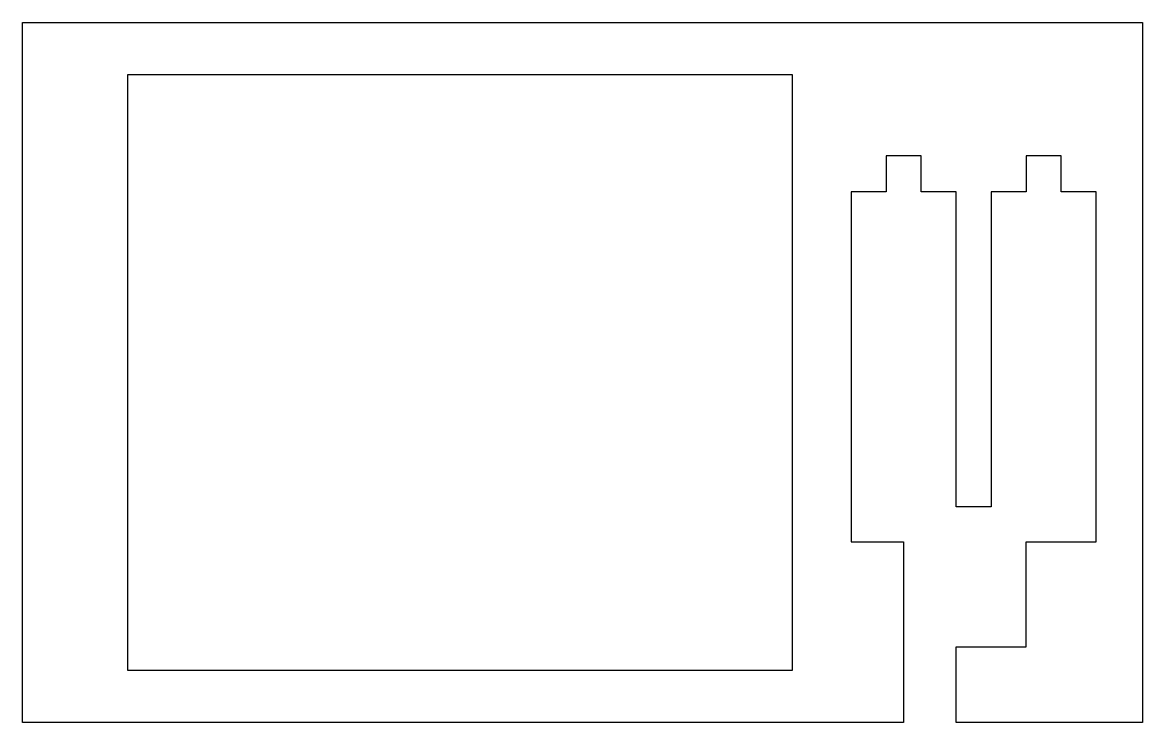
# Model space of a CAD drawing. Header units: inches. Extents: x -8 to 0, y -5 to 0.
import ezdxf

# ---------------------------------------------------------------- set-up
doc = ezdxf.new("R2010")
doc.units = ezdxf.units.IN
doc.layers.get('0').update_dxf_attribs({"linetype": 'CONTINUOUS'})

msp = doc.modelspace()

# ---------------------------------------------------------------- linework, layer by layer
for points in [[(-0.8321, -0.9519), (-0.8321, -1.209), (-1.0821, -1.209), (-1.0821, -3.459), (-1.3321, -3.459), (-1.3321, -1.209), (-1.5821, -1.209), (-1.5821, -0.9519), (-1.8321, -0.9519), (-1.8321, -1.209), (-2.0821, -1.209), (-2.0821, -3.709), (-1.7071, -3.709), (-1.7071, -5), (-8, -5), (-8, 0), (0, 0), (0, -5), (-1.3321, -5), (-1.3321, -4.459), (-0.8321, -4.459), (-0.8321, -3.709), (-0.3321, -3.709), (-0.3321, -1.209), (-0.5821, -1.209), (-0.5821, -0.9519)], [(-7.25, -0.375), (-7.25, -4.625), (-2.5, -4.625), (-2.5, -0.375)]]:
    msp.add_lwpolyline(points, close=True)

doc.saveas('drawing.dxf')
